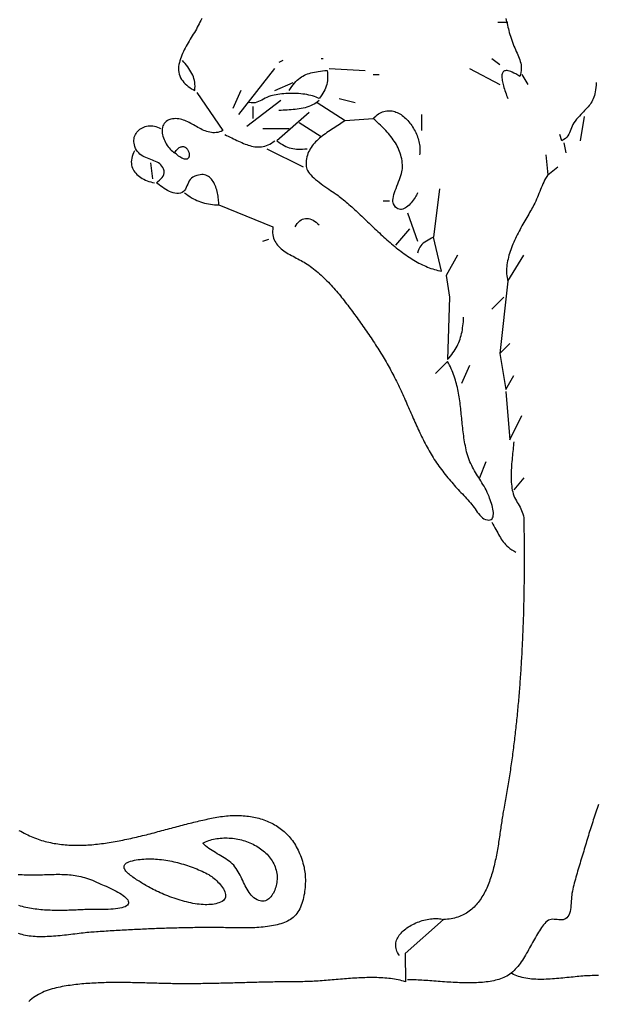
# Model space of a CAD drawing. Header units: millimetres. Extents: x 39 to 1143, y 32 to 1572.
# Drawn here: x 301.3 to 589.7, y 600.7 to 1089.4 of the extents above; entities that cross this region are included whole.
import ezdxf

# ---------------------------------------------------------------- set-up
doc = ezdxf.new("R2010")
doc.units = ezdxf.units.MM
doc.layers.add('0_0_0', color=3, linetype='Continuous')

msp = doc.modelspace()

# ---------------------------------------------------------------- linework, layer by layer
at = {"layer": '0_0_0'}
for points in [[(392.02, 1089.88), (391.6, 1088.97), (391.16, 1088.06), (390.74, 1087.22), (390.3, 1086.37), (389.83, 1085.53), (389.35, 1084.68), (388.86, 1083.84), (388.35, 1082.99), (387.83, 1082.14), (387.31, 1081.28), (386.79, 1080.42), (386.27, 1079.56), (385.75, 1078.7), (385.24, 1077.83), (384.74, 1076.96), (384.25, 1076.08), (383.77, 1075.2), (383.31, 1074.31), (382.88, 1073.42), (382.47, 1072.53), (382.08, 1071.62), (381.73, 1070.71), (381.41, 1069.8), (381.12, 1068.87), (380.88, 1067.94), (380.67, 1067), (380.51, 1066.06), (380.42, 1065.05), (380.45, 1064.07), (380.58, 1063.11), (380.81, 1062.19), (381.13, 1061.29), (381.53, 1060.43), (382.01, 1059.61), (382.55, 1058.82), (383.16, 1058.07), (383.82, 1057.36), (384.53, 1056.69), (385.28, 1056.06), (386.06, 1055.49), (386.87, 1054.96), (387.69, 1054.48), (388.52, 1054.06), (388.65, 1055.13), (388.69, 1056.16), (388.66, 1057.16), (388.56, 1058.13), (388.39, 1059.07), (388.16, 1059.98), (387.87, 1060.87), (387.52, 1061.74), (387.12, 1062.59), (386.67, 1063.42), (386.18, 1064.24), (385.65, 1065.05), (385.08, 1065.86), (384.48, 1066.66), (383.85, 1067.46), (383.2, 1068.25), (382.52, 1069.06)], [(543.49, 1089.92), (543.72, 1089.1), (543.94, 1088.27), (544.15, 1087.42), (544.37, 1086.56), (544.59, 1085.69), (544.82, 1084.79), (545.05, 1083.89), (545.3, 1082.96), (545.57, 1082.02), (545.85, 1081.06), (546.16, 1080.08), (546.49, 1079.08), (546.85, 1078.06), (547.22, 1077.11), (547.6, 1076.2), (547.99, 1075.3), (548.39, 1074.43), (548.79, 1073.56), (549.18, 1072.71), (549.55, 1071.87), (549.91, 1071.03), (550.23, 1070.2), (550.52, 1069.36), (550.78, 1068.51), (550.98, 1067.65), (551.13, 1066.78), (551.22, 1065.89), (551.24, 1064.98), (551.19, 1064.05), (551.06, 1063.08), (550.84, 1062.09), (550.52, 1061.06), (549.47, 1061.72), (548.5, 1062.29), (547.6, 1062.77), (546.77, 1063.17), (546.01, 1063.49), (545.33, 1063.72), (544.71, 1063.88), (544.15, 1063.97), (543.65, 1063.98), (543.22, 1063.93), (542.84, 1063.81), (542.51, 1063.63), (542.24, 1063.4), (542.02, 1063.1), (541.85, 1062.76), (541.72, 1062.36), (541.63, 1061.92), (541.59, 1061.43), (541.58, 1060.9), (541.61, 1060.33), (541.68, 1059.73), (541.77, 1059.1), (541.89, 1058.44), (542.05, 1057.75), (542.22, 1057.03), (542.42, 1056.3), (542.64, 1055.55), (542.87, 1054.79), (543.12, 1054.01), (543.39, 1053.22), (543.66, 1052.43), (543.94, 1051.64), (544.23, 1050.85), (544.52, 1050.06)], [(539.52, 1088.06), (544.52, 1088.06)], [(432.52, 1069.06), (430.52, 1068.06)], [(451.52, 1070.06), (452.52, 1070.06)], [(536.52, 1070.06), (540.52, 1067.06)], [(410.52, 1042.06), (428.52, 1065.06)], [(435.52, 1054.06), (436.21, 1055.1), (436.89, 1056.06), (437.57, 1056.94), (438.24, 1057.75), (438.92, 1058.48), (439.61, 1059.15), (440.3, 1059.76), (441, 1060.31), (441.71, 1060.81), (442.44, 1061.25), (443.19, 1061.64), (443.96, 1061.99), (444.75, 1062.31), (445.56, 1062.58), (446.41, 1062.82), (447.29, 1063.04), (448.2, 1063.23), (449.14, 1063.4), (450.13, 1063.55), (451.16, 1063.69), (452.23, 1063.81), (453.35, 1063.94), (454.52, 1064.06), (454.66, 1062.94), (454.74, 1061.87), (454.76, 1060.84), (454.73, 1059.85), (454.64, 1058.89), (454.5, 1057.96), (454.3, 1057.05), (454.03, 1056.16), (453.71, 1055.28), (453.34, 1054.41), (452.9, 1053.55), (452.4, 1052.69), (451.83, 1051.82), (451.21, 1050.95), (450.52, 1050.06), (449.79, 1050.42), (449, 1050.76), (448.16, 1051.06), (447.29, 1051.33), (446.37, 1051.58), (445.43, 1051.79), (444.45, 1051.98), (443.45, 1052.15), (442.42, 1052.28), (441.38, 1052.39), (440.33, 1052.48), (439.26, 1052.54), (438.2, 1052.57), (437.13, 1052.59), (436.06, 1052.58), (435.01, 1052.54), (433.96, 1052.49), (432.93, 1052.42), (431.92, 1052.32), (430.94, 1052.21), (429.98, 1052.07), (429.06, 1051.92), (428.17, 1051.75), (427.32, 1051.56), (426.52, 1051.36), (425.49, 1051.03), (424.53, 1050.63), (423.64, 1050.2), (422.79, 1049.75), (421.97, 1049.31), (421.16, 1048.89), (420.34, 1048.51), (419.5, 1048.2), (418.61, 1047.98), (417.66, 1047.87), (416.64, 1047.89), (415.52, 1048.06)], [(455.52, 1065.06), (473.52, 1064.06)], [(477.52, 1062.06), (480.52, 1062.06)], [(525.52, 1065.06), (540.52, 1057.06)], [(551.52, 1062.06), (554.52, 1057.06)], [(428.52, 1054.06), (437.52, 1058.06)], [(588.52, 1058.06), (588.49, 1056.77), (588.41, 1055.57), (588.29, 1054.45), (588.13, 1053.42), (587.93, 1052.45), (587.69, 1051.56), (587.41, 1050.72), (587.1, 1049.93), (586.75, 1049.19), (586.36, 1048.49), (585.95, 1047.81), (585.5, 1047.16), (585.02, 1046.53), (584.52, 1045.91), (583.98, 1045.3), (583.42, 1044.68), (582.83, 1044.05), (582.22, 1043.41), (581.59, 1042.74), (580.93, 1042.04), (580.25, 1041.31), (579.56, 1040.53), (578.84, 1039.7), (578.11, 1038.81), (577.51, 1037.98), (577.02, 1037.14), (576.6, 1036.29), (576.25, 1035.45), (575.93, 1034.62), (575.61, 1033.8), (575.28, 1033), (574.9, 1032.24), (574.46, 1031.51), (573.93, 1030.82), (573.28, 1030.17), (572.48, 1029.59), (571.52, 1029.06), (570.52, 1032.06)], [(389.52, 1053.06), (402.52, 1034.06), (401.68, 1033.69), (400.84, 1033.41), (400.02, 1033.21), (399.21, 1033.08), (398.41, 1033.02), (397.62, 1033.03), (396.85, 1033.11), (396.08, 1033.23), (395.31, 1033.41), (394.56, 1033.63), (393.81, 1033.89), (393.07, 1034.19), (392.33, 1034.52), (391.6, 1034.88), (390.87, 1035.26), (390.14, 1035.65), (389.42, 1036.05), (388.7, 1036.46), (387.98, 1036.87), (387.25, 1037.28), (386.53, 1037.67), (385.81, 1038.06), (385.08, 1038.42), (384.35, 1038.76), (383.62, 1039.07), (382.88, 1039.35), (382.14, 1039.59), (381.39, 1039.78), (380.63, 1039.93), (379.87, 1040.02), (379.1, 1040.05), (378.32, 1040.02), (377.53, 1039.92), (376.57, 1039.71), (375.72, 1039.42), (374.98, 1039.07), (374.33, 1038.64), (373.78, 1038.16), (373.33, 1037.62), (372.96, 1037.03), (372.67, 1036.4), (372.47, 1035.73), (372.34, 1035.03), (372.29, 1034.3), (372.3, 1033.55), (372.38, 1032.78), (372.52, 1032.01), (372.71, 1031.22), (372.96, 1030.44), (373.25, 1029.67), (373.59, 1028.9), (373.97, 1028.15), (374.39, 1027.42), (374.83, 1026.72), (375.31, 1026.06), (375.81, 1025.43), (376.33, 1024.85), (376.86, 1024.31), (377.41, 1023.83), (377.97, 1023.41), (378.52, 1023.06), (378.93, 1023.65), (379.33, 1024.18), (379.72, 1024.63), (380.11, 1025.02), (380.49, 1025.35), (380.87, 1025.61), (381.23, 1025.82), (381.59, 1025.97), (381.94, 1026.07), (382.28, 1026.12), (382.6, 1026.13), (382.92, 1026.09), (383.22, 1026.02), (383.51, 1025.91), (383.79, 1025.76), (384.05, 1025.58), (384.3, 1025.38), (384.53, 1025.15), (384.74, 1024.89), (384.94, 1024.62), (385.12, 1024.34), (385.28, 1024.04), (385.42, 1023.73), (385.54, 1023.41), (385.64, 1023.09), (385.72, 1022.77), (385.77, 1022.45), (385.8, 1022.13), (385.81, 1021.82), (385.8, 1021.53), (385.75, 1021.24), (385.69, 1020.98), (385.59, 1020.73), (385.47, 1020.51), (385.32, 1020.31), (385.14, 1020.14), (384.94, 1020), (384.7, 1019.9), (384.43, 1019.83), (384.13, 1019.81), (383.8, 1019.83), (383.43, 1019.89), (383.03, 1020.01), (382.59, 1020.17), (382.12, 1020.39), (381.62, 1020.68), (381.08, 1021.02), (380.5, 1021.42), (379.88, 1021.9), (379.22, 1022.44), (378.52, 1023.06)], [(411.52, 1054.06), (407.52, 1045.06)], [(431.52, 1049.06), (414.52, 1036.06)], [(417.52, 1046.06), (417.52, 1040.06)], [(450.52, 1049.06), (449.73, 1048.41), (448.91, 1047.82), (448.06, 1047.3), (447.2, 1046.84), (446.31, 1046.43), (445.4, 1046.07), (444.48, 1045.75), (443.53, 1045.48), (442.58, 1045.25), (441.61, 1045.06), (440.63, 1044.89), (439.64, 1044.75), (438.64, 1044.63), (437.63, 1044.54), (436.62, 1044.45), (435.6, 1044.38), (434.59, 1044.32), (433.57, 1044.26), (432.55, 1044.2), (431.54, 1044.13), (430.52, 1044.06)], [(449.52, 1048.06), (463.52, 1039.06), (462.82, 1038.56), (462.09, 1038.07), (461.35, 1037.58), (460.6, 1037.09), (459.84, 1036.6), (459.07, 1036.1), (458.29, 1035.61), (457.52, 1035.11), (456.74, 1034.6), (455.96, 1034.09), (455.18, 1033.57), (454.42, 1033.05), (453.66, 1032.51), (452.91, 1031.97), (452.18, 1031.41), (451.46, 1030.84), (450.76, 1030.26), (450.08, 1029.66), (449.43, 1029.05), (448.8, 1028.42), (448.2, 1027.77), (447.63, 1027.1), (447.09, 1026.41), (446.59, 1025.7), (446.12, 1024.97), (445.69, 1024.21), (445.31, 1023.43), (444.97, 1022.62), (444.68, 1021.79), (444.44, 1020.93), (444.25, 1020.04), (444.12, 1019.12), (444.04, 1018.16), (444.02, 1017.18), (444.07, 1016.16), (444.18, 1015.51), (444.42, 1014.84), (444.77, 1014.15), (445.23, 1013.44), (445.79, 1012.72), (446.43, 1012), (447.14, 1011.26), (447.92, 1010.53), (448.76, 1009.79), (449.64, 1009.06), (450.56, 1008.34), (451.5, 1007.62), (452.45, 1006.92), (453.41, 1006.24), (454.36, 1005.57), (455.29, 1004.93), (456.2, 1004.31), (457.07, 1003.72), (457.9, 1003.16), (458.66, 1002.64), (459.37, 1002.16), (459.99, 1001.71), (460.52, 1001.31), (461.21, 1000.78), (461.9, 1000.23), (462.6, 999.66), (463.29, 999.09), (463.99, 998.5), (464.68, 997.9), (465.38, 997.29), (466.08, 996.67), (466.79, 996.04), (467.49, 995.4), (468.2, 994.75), (468.91, 994.1), (469.62, 993.43), (470.33, 992.77), (471.04, 992.09), (471.76, 991.41), (472.48, 990.73), (473.2, 990.04), (473.92, 989.35), (474.65, 988.65), (475.38, 987.95), (476.11, 987.26), (476.84, 986.56), (477.58, 985.85), (478.32, 985.15), (479.06, 984.46), (479.8, 983.76), (480.55, 983.06), (481.3, 982.37), (482.05, 981.68), (482.81, 980.99), (483.57, 980.31), (484.33, 979.63), (485.09, 978.96), (485.86, 978.29), (486.63, 977.64), (487.41, 976.99), (488.18, 976.34), (488.97, 975.71), (489.75, 975.08), (490.54, 974.47), (491.33, 973.86), (492.12, 973.27), (492.92, 972.69), (493.73, 972.12), (494.53, 971.56), (495.34, 971.02), (496.16, 970.49), (496.97, 969.97), (497.8, 969.47), (498.62, 968.99), (499.45, 968.52), (500.29, 968.07), (501.12, 967.64), (501.97, 967.23), (502.81, 966.83), (503.66, 966.46), (504.52, 966.1), (505.38, 965.77), (506.24, 965.45), (507.11, 965.16), (507.98, 964.89), (508.86, 964.65), (509.74, 964.43), (510.63, 964.23), (511.52, 964.06), (507.52, 981.06), (506.57, 980.53), (505.66, 980.02), (504.78, 979.52), (503.95, 979.02), (503.17, 978.5), (502.45, 977.95), (501.78, 977.34), (501.18, 976.67), (500.65, 975.92), (500.19, 975.08), (499.82, 974.13), (499.52, 973.06)], [(460.52, 1050.06), (468.52, 1048.06)], [(445.52, 1043.06), (429.52, 1029.06), (430.45, 1028.34), (431.34, 1027.7), (432.23, 1027.13), (433.09, 1026.63), (433.96, 1026.2), (434.82, 1025.83), (435.68, 1025.52), (436.55, 1025.27), (437.44, 1025.08), (438.35, 1024.94), (439.28, 1024.85), (440.25, 1024.81), (441.25, 1024.81), (442.29, 1024.85), (443.38, 1024.94), (444.52, 1025.06)], [(499.52, 1003.06), (499.3, 1002.54), (499.03, 1001.97), (498.7, 1001.36), (498.33, 1000.73), (497.92, 1000.08), (497.46, 999.42), (496.97, 998.77), (496.45, 998.14), (495.91, 997.52), (495.33, 996.95), (494.74, 996.42), (494.14, 995.95), (493.52, 995.54), (492.89, 995.22), (492.27, 994.98), (491.64, 994.84), (491.01, 994.81), (490.4, 994.9), (489.79, 995.13), (489.2, 995.49), (488.63, 996.01), (488.09, 996.68), (487.57, 997.53), (487.37, 998.08), (487.28, 998.73), (487.29, 999.48), (487.4, 1000.31), (487.58, 1001.21), (487.83, 1002.17), (488.14, 1003.19), (488.49, 1004.23), (488.87, 1005.31), (489.28, 1006.4), (489.69, 1007.49), (490.11, 1008.58), (490.51, 1009.65), (490.89, 1010.69), (491.23, 1011.69), (491.52, 1012.64), (491.76, 1013.52), (491.92, 1014.33), (492.01, 1015.06), (492.04, 1016.08), (492.02, 1017.08), (491.95, 1018.07), (491.84, 1019.04), (491.68, 1020), (491.48, 1020.94), (491.23, 1021.86), (490.95, 1022.77), (490.63, 1023.67), (490.27, 1024.55), (489.88, 1025.41), (489.45, 1026.26), (489, 1027.1), (488.51, 1027.93), (488, 1028.74), (487.46, 1029.54), (486.9, 1030.32), (486.32, 1031.09), (485.71, 1031.85), (485.09, 1032.6), (484.45, 1033.33), (483.8, 1034.06), (483.13, 1034.77), (482.45, 1035.47), (481.76, 1036.15), (481.07, 1036.83), (480.36, 1037.5), (479.66, 1038.15), (478.95, 1038.8), (478.23, 1039.43), (477.52, 1040.06), (478.17, 1040.74), (478.82, 1041.34), (479.48, 1041.89), (480.15, 1042.36), (480.82, 1042.77), (481.49, 1043.12), (482.16, 1043.41), (482.84, 1043.64), (483.51, 1043.81), (484.19, 1043.92), (484.86, 1043.98), (485.53, 1043.99), (486.2, 1043.95), (486.86, 1043.86), (487.52, 1043.73), (488.18, 1043.55), (488.82, 1043.32), (489.46, 1043.05), (490.09, 1042.75), (490.72, 1042.4), (491.33, 1042.02), (491.93, 1041.6), (492.52, 1041.15), (493.09, 1040.67), (493.65, 1040.16), (494.2, 1039.62), (494.73, 1039.05), (495.25, 1038.46), (495.75, 1037.85), (496.23, 1037.21), (496.69, 1036.56), (497.13, 1035.89), (497.55, 1035.2), (497.94, 1034.5), (498.32, 1033.78), (498.67, 1033.06), (499, 1032.32), (499.3, 1031.58), (499.58, 1030.84), (499.83, 1030.09), (500.05, 1029.33), (500.24, 1028.58), (500.4, 1027.83), (500.53, 1027.08), (500.63, 1026.33), (500.7, 1025.59), (500.74, 1024.86), (500.74, 1024.14), (500.7, 1023.43), (500.63, 1022.74), (500.52, 1022.06)], [(501.52, 1042.06), (501.52, 1034.06)], [(582.52, 1041.06), (580.52, 1029.06)], [(383.52, 1003.06), (384.38, 1002.39), (385.24, 1001.77), (386.1, 1001.19), (386.97, 1000.66), (387.86, 1000.16), (388.75, 999.7), (389.65, 999.29), (390.56, 998.91), (391.49, 998.57), (392.43, 998.26), (393.38, 997.99), (394.35, 997.76), (395.33, 997.56), (396.33, 997.4), (397.35, 997.26), (398.39, 997.16), (399.45, 997.1), (400.52, 997.06), (400.52, 997.71), (400.49, 998.4), (400.44, 999.12), (400.38, 999.86), (400.3, 1000.62), (400.19, 1001.39), (400.06, 1002.17), (399.91, 1002.95), (399.73, 1003.74), (399.53, 1004.51), (399.3, 1005.28), (399.04, 1006.03), (398.76, 1006.76), (398.44, 1007.47), (398.1, 1008.14), (397.72, 1008.78), (397.31, 1009.38), (396.87, 1009.93), (396.4, 1010.44), (395.89, 1010.89), (395.34, 1011.28), (394.76, 1011.61), (394.13, 1011.86), (393.47, 1012.05), (392.77, 1012.15), (392.03, 1012.17), (391.25, 1012.1), (390.42, 1011.94), (389.55, 1011.68), (388.63, 1011.31), (387.67, 1010.84), (386.93, 1010.33), (386.33, 1009.71), (385.83, 1008.99), (385.4, 1008.21), (385.03, 1007.39), (384.67, 1006.56), (384.31, 1005.75), (383.91, 1004.98), (383.44, 1004.28), (382.89, 1003.67), (382.21, 1003.2), (381.38, 1002.87), (380.5, 1002.72), (379.61, 1002.71), (378.7, 1002.83), (377.79, 1003.05), (376.87, 1003.38), (375.95, 1003.78), (375.05, 1004.24), (374.16, 1004.76), (373.29, 1005.31), (372.46, 1005.88), (371.65, 1006.46), (370.89, 1007.02), (370.18, 1007.56), (369.52, 1008.06), (370.23, 1008.68), (370.95, 1009.32), (371.64, 1009.98), (372.27, 1010.68), (372.79, 1011.42), (373.17, 1012.22), (373.37, 1013.08), (373.34, 1014.01), (373.06, 1015.01), (372.69, 1015.76), (372.23, 1016.42), (371.71, 1017), (371.11, 1017.52), (370.46, 1017.97), (369.76, 1018.37), (369.02, 1018.73), (368.25, 1019.06), (367.45, 1019.37), (366.64, 1019.67), (365.82, 1019.97), (365.01, 1020.29), (364.2, 1020.62), (363.41, 1020.98), (362.65, 1021.38), (361.93, 1021.84), (361.25, 1022.35), (360.62, 1022.93), (360.05, 1023.59), (359.55, 1024.35), (359.1, 1025.22), (358.74, 1026.08), (358.48, 1026.92), (358.31, 1027.74), (358.22, 1028.53), (358.22, 1029.31), (358.3, 1030.05), (358.45, 1030.77), (358.67, 1031.45), (358.96, 1032.1), (359.31, 1032.71), (359.72, 1033.29), (360.19, 1033.82), (360.7, 1034.32), (361.25, 1034.76), (361.85, 1035.16), (362.49, 1035.51), (363.16, 1035.81), (363.86, 1036.06), (364.58, 1036.25), (365.32, 1036.38), (366.08, 1036.45), (366.86, 1036.46), (367.64, 1036.4), (368.42, 1036.27), (369.21, 1036.08), (369.99, 1035.81), (370.76, 1035.47), (371.52, 1035.06)], [(440.52, 1038.06), (451.52, 1031.06)], [(463.52, 1039.06), (477.52, 1040.06)], [(403.52, 1032.06), (404.4, 1031.67), (405.27, 1031.27), (406.13, 1030.87), (406.99, 1030.45), (407.84, 1030.04), (408.68, 1029.63), (409.51, 1029.22), (410.34, 1028.83), (411.17, 1028.44), (411.99, 1028.07), (412.81, 1027.72), (413.63, 1027.39), (414.44, 1027.08), (415.25, 1026.81), (416.07, 1026.57), (416.88, 1026.36), (417.69, 1026.19), (418.5, 1026.06), (419.32, 1025.98), (420.13, 1025.95), (420.95, 1025.97), (421.77, 1026.04), (422.6, 1026.18), (423.43, 1026.38), (424.26, 1026.64), (425.1, 1026.97), (425.95, 1027.38), (426.8, 1027.86), (427.66, 1028.42), (428.52, 1029.06)], [(422.52, 1035.06), (435.52, 1035.06)], [(572.52, 1028.06), (573.52, 1023.06)], [(358.52, 1024.06), (358.04, 1023.07), (357.64, 1022.1), (357.34, 1021.16), (357.13, 1020.26), (357, 1019.38), (356.95, 1018.52), (356.98, 1017.7), (357.09, 1016.91), (357.27, 1016.15), (357.52, 1015.42), (357.84, 1014.71), (358.22, 1014.04), (358.66, 1013.4), (359.16, 1012.79), (359.71, 1012.22), (360.31, 1011.67), (360.97, 1011.16), (361.67, 1010.68), (362.41, 1010.23), (363.19, 1009.82), (364, 1009.44), (364.85, 1009.09), (365.73, 1008.78), (366.64, 1008.51), (367.57, 1008.26), (368.52, 1008.06)], [(424.52, 1025.06), (442.52, 1016.06)], [(563.52, 1022.06), (564.52, 1012.06), (569.52, 1016.06)], [(366.52, 1018.06), (367.52, 1010.06)], [(564.52, 1012.06), (563.93, 1011.17), (563.39, 1010.28), (562.89, 1009.36), (562.43, 1008.44), (561.99, 1007.51), (561.59, 1006.57), (561.2, 1005.62), (560.82, 1004.67), (560.45, 1003.72), (560.08, 1002.76), (559.71, 1001.8), (559.32, 1000.84), (558.92, 999.89), (558.5, 998.94), (558.05, 997.99), (557.56, 997.06), (557.16, 996.32), (556.74, 995.57), (556.31, 994.8), (555.87, 994.02), (555.42, 993.23), (554.96, 992.43), (554.49, 991.62), (554.01, 990.8), (553.53, 989.97), (553.05, 989.13), (552.56, 988.28), (552.08, 987.42), (551.59, 986.55), (551.11, 985.67), (550.63, 984.79), (550.16, 983.9), (549.69, 983.01), (549.23, 982.11), (548.78, 981.2), (548.35, 980.29), (547.92, 979.38), (547.51, 978.46), (547.11, 977.53), (546.73, 976.61), (546.37, 975.68), (546.02, 974.75), (545.7, 973.82), (545.4, 972.88), (545.12, 971.95), (544.87, 971.02), (544.65, 970.08), (544.45, 969.15), (544.28, 968.22), (544.14, 967.28), (544.04, 966.36), (543.97, 965.43), (543.93, 964.51), (543.93, 963.59), (543.97, 962.67), (544.04, 961.76), (544.16, 960.85), (544.32, 959.95), (544.52, 959.06), (552.52, 972.06)], [(510.52, 1005.06), (507.52, 981.06)], [(400.52, 997.06), (427.52, 986.06), (427.39, 985.01), (427.33, 984.01), (427.35, 983.06), (427.44, 982.16), (427.61, 981.3), (427.84, 980.49), (428.13, 979.71), (428.48, 978.98), (428.88, 978.27), (429.34, 977.61), (429.84, 976.97), (430.39, 976.37), (430.98, 975.79), (431.61, 975.23), (432.27, 974.7), (432.96, 974.19), (433.68, 973.7), (434.42, 973.22), (435.18, 972.76), (435.96, 972.31), (436.75, 971.87), (437.55, 971.44), (438.35, 971.01), (439.15, 970.59), (439.95, 970.17), (440.75, 969.74), (441.54, 969.32), (442.31, 968.89), (443.07, 968.45), (443.81, 968), (444.52, 967.53), (445.34, 966.98), (446.15, 966.41), (446.94, 965.82), (447.73, 965.22), (448.51, 964.6), (449.28, 963.97), (450.04, 963.33), (450.79, 962.67), (451.54, 962.01), (452.27, 961.33), (453, 960.64), (453.72, 959.94), (454.43, 959.23), (455.13, 958.51), (455.83, 957.78), (456.51, 957.05), (457.19, 956.31), (457.86, 955.56), (458.53, 954.8), (459.18, 954.04), (459.83, 953.28), (460.47, 952.51), (461.11, 951.74), (461.74, 950.96), (462.36, 950.18), (462.97, 949.4), (463.58, 948.62), (464.18, 947.84), (464.78, 947.06), (465.36, 946.29), (465.94, 945.51), (466.53, 944.73), (467.11, 943.94), (467.7, 943.15), (468.28, 942.35), (468.87, 941.55), (469.46, 940.75), (470.04, 939.94), (470.63, 939.13), (471.21, 938.31), (471.79, 937.49), (472.38, 936.67), (472.96, 935.84), (473.53, 935.01), (474.11, 934.18), (474.69, 933.34), (475.26, 932.5), (475.83, 931.66), (476.4, 930.82), (476.96, 929.97), (477.52, 929.12), (478.08, 928.27), (478.63, 927.42), (479.18, 926.56), (479.73, 925.71), (480.27, 924.85), (480.8, 923.99), (481.34, 923.13), (481.86, 922.27), (482.38, 921.41), (482.9, 920.55), (483.41, 919.68), (483.91, 918.82), (484.41, 917.96), (484.9, 917.09), (485.39, 916.23), (485.87, 915.37), (486.34, 914.5), (486.8, 913.64), (487.26, 912.78), (487.71, 911.92), (488.15, 911.06), (488.63, 910.11), (489.09, 909.17), (489.55, 908.23), (490.01, 907.29), (490.45, 906.36), (490.89, 905.42), (491.33, 904.48), (491.76, 903.55), (492.18, 902.62), (492.6, 901.69), (493.01, 900.76), (493.43, 899.83), (493.83, 898.91), (494.24, 897.98), (494.64, 897.06), (495.05, 896.14), (495.45, 895.22), (495.85, 894.3), (496.25, 893.39), (496.65, 892.47), (497.05, 891.56), (497.45, 890.65), (497.85, 889.74), (498.25, 888.83), (498.66, 887.93), (499.07, 887.03), (499.48, 886.13), (499.89, 885.23), (500.31, 884.33), (500.74, 883.44), (501.17, 882.54), (501.6, 881.65), (502.04, 880.77), (502.49, 879.88), (502.94, 879), (503.4, 878.11), (503.87, 877.23), (504.34, 876.36), (504.83, 875.48), (505.32, 874.61), (505.82, 873.74), (506.33, 872.87), (506.86, 872.01), (507.39, 871.14), (507.93, 870.28), (508.49, 869.42), (509.06, 868.57), (509.64, 867.72), (510.23, 866.87), (510.84, 866.02), (511.46, 865.17), (512.09, 864.34), (512.72, 863.52), (513.35, 862.72), (513.99, 861.93), (514.63, 861.16), (515.28, 860.39), (515.93, 859.63), (516.58, 858.88), (517.24, 858.14), (517.89, 857.41), (518.55, 856.67), (519.22, 855.95), (519.88, 855.22), (520.55, 854.49), (521.22, 853.77), (521.89, 853.04), (522.56, 852.31), (523.24, 851.57), (523.91, 850.83), (524.59, 850.08), (525.27, 849.32), (525.94, 848.56), (526.62, 847.78), (527.17, 847.11), (527.7, 846.38), (528.24, 845.6), (528.78, 844.8), (529.34, 844.01), (529.93, 843.23), (530.54, 842.49), (531.2, 841.81), (531.9, 841.21), (532.67, 840.72), (533.49, 840.35), (534.39, 840.12), (535.15, 840.06), (535.78, 840.15), (536.29, 840.37), (536.69, 840.72), (536.99, 841.17), (537.2, 841.72), (537.32, 842.36), (537.37, 843.07), (537.34, 843.84), (537.25, 844.67), (537.1, 845.53), (536.91, 846.42), (536.68, 847.33), (536.41, 848.25), (536.12, 849.15), (535.82, 850.04), (535.5, 850.9), (535.19, 851.71), (534.88, 852.47), (534.58, 853.17), (534.31, 853.78), (534.07, 854.31), (533.86, 854.74), (533.7, 855.06), (533.2, 855.99), (532.69, 856.9), (532.16, 857.79), (531.64, 858.67), (531.11, 859.54), (530.58, 860.39), (530.04, 861.25), (529.52, 862.1), (529, 862.94), (528.48, 863.79), (527.98, 864.65), (527.49, 865.51), (527.01, 866.38), (526.55, 867.27), (526.12, 868.17), (525.7, 869.09), (525.31, 870.03), (524.94, 870.99), (524.6, 871.99), (524.3, 873.01), (524.03, 874.06), (523.8, 875.07), (523.58, 876.07), (523.38, 877.07), (523.19, 878.08), (523.02, 879.07), (522.85, 880.07), (522.7, 881.06), (522.56, 882.05), (522.43, 883.04), (522.3, 884.02), (522.18, 885.01), (522.07, 885.99), (521.97, 886.97), (521.86, 887.94), (521.76, 888.91), (521.67, 889.89), (521.57, 890.85), (521.48, 891.82), (521.38, 892.79), (521.28, 893.75), (521.18, 894.71), (521.08, 895.67), (520.97, 896.62), (520.86, 897.58), (520.74, 898.53), (520.61, 899.48), (520.47, 900.43), (520.33, 901.38), (520.17, 902.32), (520.01, 903.27), (519.83, 904.21), (519.64, 905.15), (519.43, 906.09), (519.21, 907.02), (518.97, 907.96), (518.72, 908.89), (518.45, 909.82), (518.16, 910.75), (517.84, 911.68), (517.51, 912.61), (517.16, 913.53), (516.78, 914.46), (516.38, 915.38), (515.96, 916.3), (515.51, 917.22), (515.03, 918.14), (514.52, 919.06), (508.52, 913.06)], [(482.52, 999.06), (485.52, 999.06)], [(494.52, 993.06), (499.52, 979.06)], [(438.52, 986.06), (439.07, 987.01), (439.66, 987.83), (440.27, 988.53), (440.92, 989.11), (441.59, 989.58), (442.28, 989.94), (442.99, 990.18), (443.72, 990.31), (444.46, 990.34), (445.22, 990.26), (445.98, 990.09), (446.74, 989.81), (447.51, 989.44), (448.27, 988.98), (449.03, 988.43), (449.78, 987.78), (450.52, 987.06)], [(495.52, 985.06), (488.52, 977.06)], [(422.52, 979.06), (425.52, 980.06)], [(519.52, 972.06), (513.84, 961.89), (515.52, 951.06), (514.52, 920.06), (515.26, 920.89), (515.95, 921.72), (516.61, 922.55), (517.21, 923.38), (517.78, 924.21), (518.31, 925.04), (518.8, 925.88), (519.25, 926.73), (519.67, 927.58), (520.06, 928.44), (520.41, 929.31), (520.73, 930.19), (521.02, 931.09), (521.28, 932), (521.51, 932.92), (521.72, 933.87), (521.9, 934.83), (522.05, 935.81), (522.19, 936.81), (522.3, 937.83), (522.39, 938.88), (522.47, 939.96), (522.52, 941.06)], [(544.52, 959.06), (540.52, 923.06), (545.52, 928.06)], [(536.52, 945.06), (542.52, 951.06)], [(540.52, 923.06), (543.52, 905.06), (547.52, 912.06)], [(525.52, 917.06), (521.52, 908.06)], [(543.52, 904.06), (545.52, 880.06), (551.52, 892.06)], [(547.52, 879.06), (547.45, 878.12), (547.36, 877.16), (547.26, 876.19), (547.16, 875.21), (547.06, 874.21), (546.95, 873.21), (546.85, 872.19), (546.74, 871.17), (546.64, 870.15), (546.55, 869.11), (546.46, 868.08), (546.38, 867.04), (546.31, 866.01), (546.26, 864.97), (546.21, 863.94), (546.19, 862.91), (546.18, 861.89), (546.19, 860.87), (546.23, 859.86), (546.28, 858.86), (546.37, 857.87), (546.48, 856.9), (546.61, 855.94), (546.78, 854.99), (546.98, 854.06), (547.25, 853.08), (547.58, 852.16), (547.95, 851.29), (548.36, 850.45), (548.8, 849.63), (549.26, 848.84), (549.72, 848.05), (550.18, 847.27), (550.63, 846.48), (551.05, 845.68), (551.44, 844.85), (551.78, 843.99), (552.07, 843.09), (552.3, 842.14), (552.45, 841.13), (552.52, 840.06), (552.54, 839.09), (552.55, 838.12), (552.57, 837.15), (552.59, 836.17), (552.6, 835.2), (552.61, 834.22), (552.63, 833.24), (552.64, 832.27), (552.65, 831.29), (552.66, 830.31), (552.67, 829.32), (552.67, 828.34), (552.68, 827.36), (552.69, 826.37), (552.69, 825.38), (552.7, 824.4), (552.7, 823.41), (552.7, 822.42), (552.7, 821.43), (552.7, 820.43), (552.7, 819.44), (552.7, 818.45), (552.7, 817.45), (552.69, 816.46), (552.69, 815.46), (552.68, 814.46), (552.68, 813.46), (552.67, 812.46), (552.66, 811.46), (552.65, 810.46), (552.64, 809.46), (552.63, 808.46), (552.61, 807.46), (552.6, 806.45), (552.58, 805.45), (552.57, 804.44), (552.55, 803.44), (552.53, 802.43), (552.51, 801.42), (552.49, 800.41), (552.47, 799.41), (552.44, 798.4), (552.42, 797.39), (552.39, 796.38), (552.36, 795.37), (552.34, 794.36), (552.31, 793.34), (552.28, 792.33), (552.24, 791.32), (552.21, 790.31), (552.18, 789.29), (552.14, 788.28), (552.1, 787.27), (552.07, 786.25), (552.03, 785.24), (551.98, 784.22), (551.94, 783.21), (551.9, 782.19), (551.86, 781.17), (551.81, 780.16), (551.76, 779.14), (551.71, 778.13), (551.66, 777.11), (551.61, 776.09), (551.56, 775.08), (551.51, 774.06), (551.45, 773.04), (551.39, 772.02), (551.34, 771.01), (551.28, 769.99), (551.22, 768.97), (551.16, 767.96), (551.09, 766.94), (551.03, 765.92), (550.96, 764.91), (550.89, 763.89), (550.82, 762.87), (550.75, 761.86), (550.68, 760.84), (550.61, 759.82), (550.53, 758.81), (550.46, 757.79), (550.38, 756.78), (550.3, 755.76), (550.22, 754.74), (550.14, 753.73), (550.05, 752.72), (549.97, 751.7), (549.88, 750.69), (549.79, 749.67), (549.7, 748.66), (549.61, 747.65), (549.52, 746.64), (549.42, 745.63), (549.33, 744.61), (549.23, 743.6), (549.13, 742.59), (549.03, 741.58), (548.92, 740.57), (548.82, 739.57), (548.71, 738.56), (548.61, 737.55), (548.5, 736.54), (548.39, 735.54), (548.27, 734.53), (548.16, 733.53), (548.05, 732.52), (547.93, 731.52), (547.81, 730.52), (547.69, 729.52), (547.57, 728.52), (547.44, 727.52), (547.32, 726.52), (547.19, 725.52), (547.06, 724.52), (546.93, 723.52), (546.8, 722.53), (546.66, 721.53), (546.52, 720.54), (546.39, 719.55), (546.25, 718.55), (546.1, 717.56), (545.96, 716.57), (545.82, 715.58), (545.67, 714.6), (545.52, 713.61), (545.37, 712.62), (545.22, 711.64), (545.06, 710.66), (544.91, 709.67), (544.75, 708.69), (544.59, 707.71), (544.43, 706.74), (544.26, 705.76), (544.1, 704.78), (543.93, 703.81), (543.76, 702.83), (543.59, 701.86), (543.42, 700.89), (543.24, 699.92), (543.07, 698.95), (542.89, 697.99), (542.71, 697.02), (542.52, 696.06), (542.39, 695.34), (542.26, 694.6), (542.13, 693.85), (542, 693.09), (541.88, 692.31), (541.75, 691.52), (541.63, 690.72), (541.51, 689.91), (541.38, 689.08), (541.26, 688.25), (541.14, 687.41), (541.02, 686.56), (540.89, 685.7), (540.77, 684.83), (540.64, 683.96), (540.51, 683.08), (540.38, 682.2), (540.25, 681.3), (540.11, 680.41), (539.97, 679.51), (539.83, 678.61), (539.68, 677.7), (539.53, 676.79), (539.37, 675.89), (539.21, 674.98), (539.04, 674.07), (538.87, 673.16), (538.69, 672.25), (538.51, 671.34), (538.31, 670.43), (538.12, 669.53), (537.91, 668.63), (537.69, 667.73), (537.47, 666.84), (537.24, 665.96), (537, 665.08), (536.75, 664.2), (536.49, 663.33), (536.22, 662.47), (535.95, 661.62), (535.66, 660.78), (535.36, 659.94), (535.04, 659.12), (534.72, 658.31), (534.39, 657.5), (534.04, 656.71), (533.68, 655.93), (533.31, 655.17), (532.92, 654.42), (532.52, 653.68), (532.11, 652.95), (531.68, 652.25), (531.24, 651.55), (530.78, 650.88), (530.31, 650.22), (529.82, 649.58), (529.32, 648.96), (528.8, 648.35), (528.26, 647.77), (527.71, 647.2), (527.13, 646.66), (526.55, 646.14), (525.94, 645.64), (525.31, 645.16), (524.67, 644.7), (524, 644.27), (523.32, 643.86), (522.62, 643.48), (521.9, 643.13), (521.15, 642.79), (520.39, 642.49), (519.6, 642.21), (518.8, 641.97), (517.97, 641.75), (517.12, 641.56), (516.25, 641.39), (515.35, 641.26), (514.43, 641.16), (513.49, 641.09), (512.52, 641.06)], [(533.52, 869.06), (530.52, 861.06)], [(552.52, 861.06), (547.52, 855.06)], [(536.52, 839.06), (537.11, 838.08), (537.65, 837.14), (538.15, 836.22), (538.62, 835.34), (539.07, 834.48), (539.51, 833.64), (539.94, 832.84), (540.37, 832.05), (540.82, 831.29), (541.28, 830.56), (541.76, 829.84), (542.28, 829.14), (542.83, 828.45), (543.44, 827.79), (544.1, 827.13), (544.83, 826.5), (545.63, 825.87), (546.5, 825.26), (547.47, 824.65), (548.52, 824.06)], [(589.73, 698.31), (589.4, 697.35), (589.07, 696.39), (588.74, 695.43), (588.42, 694.47), (588.1, 693.51), (587.78, 692.54), (587.46, 691.58), (587.14, 690.62), (586.83, 689.65), (586.52, 688.69), (586.21, 687.72), (585.9, 686.75), (585.6, 685.79), (585.29, 684.82), (584.99, 683.85), (584.69, 682.88), (584.4, 681.91), (584.1, 680.94), (583.81, 679.97), (583.52, 679), (583.23, 678.03), (582.95, 677.06), (582.65, 676.06), (582.36, 675.07), (582.05, 674.07), (581.75, 673.08), (581.45, 672.08), (581.14, 671.09), (580.83, 670.1), (580.53, 669.11), (580.22, 668.11), (579.92, 667.12), (579.62, 666.12), (579.32, 665.13), (579.03, 664.13), (578.75, 663.13), (578.47, 662.13), (578.19, 661.13), (577.92, 660.13), (577.67, 659.12), (577.42, 658.12), (577.18, 657.11), (576.95, 656.09), (576.73, 655.08), (576.52, 654.06), (576.39, 653.2), (576.29, 652.26), (576.21, 651.26), (576.15, 650.22), (576.08, 649.15), (576.01, 648.08), (575.9, 647.02), (575.75, 645.99), (575.55, 645), (575.28, 644.08), (574.94, 643.24), (574.5, 642.51), (573.96, 641.88), (573.37, 641.43), (572.73, 641.13), (572.07, 640.95), (571.37, 640.87), (570.64, 640.86), (569.9, 640.91), (569.15, 640.99), (568.39, 641.06), (567.64, 641.12), (566.89, 641.14), (566.16, 641.09), (565.44, 640.94), (564.76, 640.68), (564.1, 640.29), (563.49, 639.72), (562.93, 639.09), (562.39, 638.42), (561.86, 637.72), (561.33, 636.99), (560.82, 636.24), (560.31, 635.46), (559.81, 634.66), (559.32, 633.84), (558.83, 633), (558.34, 632.15), (557.85, 631.28), (557.37, 630.41), (556.89, 629.53), (556.4, 628.64), (555.92, 627.75), (555.43, 626.85), (554.93, 625.96), (554.44, 625.08), (553.93, 624.2), (553.42, 623.32), (552.9, 622.46), (552.37, 621.61), (551.82, 620.78), (551.27, 619.97), (550.7, 619.17), (550.12, 618.4), (549.53, 617.65), (548.92, 616.93), (548.29, 616.24), (547.64, 615.59), (546.97, 614.96), (546.29, 614.37), (545.58, 613.83), (544.85, 613.32), (544.09, 612.85), (543.31, 612.44), (542.51, 612.07), (541.73, 611.76), (540.93, 611.47), (540.11, 611.21), (539.27, 610.96), (538.41, 610.74), (537.53, 610.54), (536.63, 610.36), (535.72, 610.2), (534.78, 610.05), (533.83, 609.92), (532.87, 609.81), (531.89, 609.72), (530.9, 609.64), (529.9, 609.57), (528.89, 609.52), (527.87, 609.48), (526.84, 609.46), (525.8, 609.45), (524.75, 609.44), (523.7, 609.45), (522.64, 609.47), (521.57, 609.49), (520.51, 609.53), (519.44, 609.57), (518.36, 609.62), (517.29, 609.68), (516.22, 609.74), (515.15, 609.8), (514.08, 609.87), (513.01, 609.95), (511.95, 610.02), (510.89, 610.1), (509.84, 610.18), (508.79, 610.26), (507.76, 610.34), (506.73, 610.42), (505.71, 610.5), (504.7, 610.57), (503.7, 610.65), (502.71, 610.71), (501.74, 610.78), (500.78, 610.84), (499.83, 610.89), (498.9, 610.94), (497.99, 610.98), (497.09, 611.01), (496.22, 611.04), (495.36, 611.05), (494.52, 611.06)], [(300.98, 685.45), (301.86, 684.98), (302.74, 684.51), (303.63, 684.05), (304.52, 683.59), (305.36, 683.17), (306.21, 682.77), (307.06, 682.39), (307.91, 682.03), (308.77, 681.69), (309.63, 681.36), (310.5, 681.05), (311.37, 680.75), (312.25, 680.48), (313.13, 680.22), (314.02, 679.97), (314.91, 679.74), (315.8, 679.53), (316.7, 679.33), (317.6, 679.15), (318.51, 678.98), (319.41, 678.83), (320.33, 678.69), (321.24, 678.56), (322.16, 678.45), (323.09, 678.35), (324.01, 678.27), (324.94, 678.19), (325.87, 678.13), (326.81, 678.09), (327.74, 678.05), (328.68, 678.03), (329.63, 678.02), (330.57, 678.02), (331.52, 678.03), (332.47, 678.05), (333.42, 678.09), (334.38, 678.13), (335.33, 678.19), (336.29, 678.25), (337.25, 678.32), (338.21, 678.41), (339.17, 678.5), (340.14, 678.6), (341.1, 678.71), (342.07, 678.83), (343.04, 678.96), (344.01, 679.09), (344.98, 679.23), (345.95, 679.38), (346.92, 679.54), (347.89, 679.7), (348.87, 679.87), (349.84, 680.05), (350.82, 680.23), (351.79, 680.42), (352.76, 680.62), (353.74, 680.82), (354.71, 681.02), (355.69, 681.23), (356.66, 681.45), (357.64, 681.67), (358.61, 681.89), (359.58, 682.12), (360.55, 682.35), (361.53, 682.58), (362.5, 682.82), (363.47, 683.06), (364.44, 683.3), (365.4, 683.55), (366.37, 683.8), (367.34, 684.04), (368.3, 684.3), (369.26, 684.55), (370.22, 684.8), (371.18, 685.06), (372.14, 685.31), (373.09, 685.56), (374.05, 685.82), (375, 686.07), (375.95, 686.33), (376.89, 686.58), (377.84, 686.84), (378.78, 687.09), (379.72, 687.34), (380.66, 687.59), (381.59, 687.83), (382.52, 688.08), (383.45, 688.32), (384.37, 688.56), (385.29, 688.8), (386.21, 689.03), (387.13, 689.26), (388.04, 689.49), (388.95, 689.71), (389.85, 689.93), (390.75, 690.14), (391.65, 690.35), (392.54, 690.55), (393.43, 690.75), (394.31, 690.94), (395.19, 691.13), (396.07, 691.31), (396.94, 691.49), (397.81, 691.66), (398.67, 691.82), (399.52, 691.97), (400.49, 692.14), (401.45, 692.28), (402.41, 692.42), (403.37, 692.53), (404.32, 692.63), (405.27, 692.71), (406.22, 692.78), (407.16, 692.83), (408.09, 692.86), (409.03, 692.87), (409.95, 692.87), (410.87, 692.85), (411.79, 692.82), (412.7, 692.76), (413.6, 692.69), (414.49, 692.6), (415.38, 692.5), (416.26, 692.37), (417.13, 692.23), (418, 692.07), (418.86, 691.89), (419.7, 691.69), (420.54, 691.47), (421.37, 691.23), (422.19, 690.98), (423, 690.71), (423.8, 690.41), (424.59, 690.1), (425.37, 689.77), (426.14, 689.42), (426.89, 689.05), (427.64, 688.66), (428.37, 688.24), (429.09, 687.81), (429.8, 687.36), (430.49, 686.89), (431.17, 686.4), (431.84, 685.89), (432.5, 685.35), (433.14, 684.8), (433.76, 684.22), (434.37, 683.63), (434.97, 683.01), (435.55, 682.37), (436.11, 681.71), (436.66, 681.03), (437.19, 680.32), (437.7, 679.6), (438.2, 678.85), (438.68, 678.08), (439.15, 677.29), (439.59, 676.47), (440.02, 675.63), (440.43, 674.77), (440.82, 673.89), (441.19, 672.98), (441.54, 672.05), (441.87, 671.1), (442.18, 670.13), (442.48, 669.13), (442.75, 668.1), (443, 667.06), (443.15, 666.3), (443.29, 665.49), (443.41, 664.65), (443.51, 663.78), (443.58, 662.88), (443.63, 661.95), (443.66, 660.99), (443.67, 660.02), (443.65, 659.03), (443.61, 658.03), (443.54, 657.02), (443.44, 656), (443.32, 654.99), (443.17, 653.97), (442.98, 652.97), (442.77, 651.97), (442.53, 650.99), (442.26, 650.02), (441.96, 649.07), (441.62, 648.15), (441.25, 647.26), (440.85, 646.39), (440.41, 645.57), (439.94, 644.78), (439.43, 644.03), (438.88, 643.33), (438.3, 642.68), (437.67, 642.09), (437.01, 641.55), (436.31, 641.07), (435.59, 640.65), (434.83, 640.26), (434.05, 639.89), (433.23, 639.55), (432.38, 639.23), (431.5, 638.94), (430.6, 638.67), (429.68, 638.43), (428.73, 638.21), (427.76, 638), (426.78, 637.82), (425.77, 637.66), (424.76, 637.51), (423.72, 637.38), (422.68, 637.27), (421.63, 637.17), (420.56, 637.09), (419.5, 637.02), (418.42, 636.96), (417.34, 636.92), (416.26, 636.88), (415.19, 636.86), (414.11, 636.84), (413.04, 636.83), (411.97, 636.83), (410.91, 636.84), (409.85, 636.85), (408.81, 636.86), (407.78, 636.88), (406.77, 636.9), (405.76, 636.93), (404.78, 636.95), (403.82, 636.97), (402.87, 637), (401.95, 637.02), (401.05, 637.03), (400.18, 637.05), (399.34, 637.05), (398.52, 637.06), (397.53, 637.06), (396.54, 637.05), (395.54, 637.05), (394.55, 637.05), (393.55, 637.04), (392.56, 637.03), (391.56, 637.02), (390.56, 637.01), (389.56, 637), (388.56, 636.99), (387.57, 636.97), (386.57, 636.95), (385.56, 636.94), (384.56, 636.92), (383.56, 636.9), (382.56, 636.88), (381.56, 636.85), (380.56, 636.83), (379.55, 636.8), (378.55, 636.78), (377.55, 636.75), (376.54, 636.72), (375.54, 636.69), (374.54, 636.66), (373.53, 636.62), (372.53, 636.59), (371.52, 636.55), (370.52, 636.52), (369.52, 636.48), (368.51, 636.44), (367.51, 636.4), (366.5, 636.36), (365.5, 636.32), (364.49, 636.28), (363.49, 636.23), (362.49, 636.19), (361.48, 636.14), (360.48, 636.09), (359.48, 636.04), (358.47, 635.99), (357.47, 635.94), (356.47, 635.89), (355.47, 635.84), (354.47, 635.79), (353.47, 635.73), (352.47, 635.68), (351.47, 635.62), (350.47, 635.56), (349.47, 635.5), (348.47, 635.45), (347.47, 635.39), (346.47, 635.32), (345.48, 635.26), (344.48, 635.2), (343.49, 635.14), (342.49, 635.07), (341.5, 635.01), (340.51, 634.94), (339.52, 634.88), (338.52, 634.81), (337.64, 634.74), (336.73, 634.67), (335.8, 634.58), (334.86, 634.48), (333.89, 634.38), (332.92, 634.27), (331.92, 634.16), (330.91, 634.04), (329.89, 633.92), (328.86, 633.79), (327.83, 633.67), (326.78, 633.54), (325.72, 633.42), (324.66, 633.3), (323.6, 633.18), (322.53, 633.07), (321.46, 632.96), (320.39, 632.86), (319.32, 632.76), (318.25, 632.68), (317.19, 632.61), (316.13, 632.55), (315.08, 632.5), (314.03, 632.46), (313, 632.44), (311.97, 632.43), (310.95, 632.45), (309.95, 632.47), (308.96, 632.52), (307.98, 632.59), (307.03, 632.68), (306.08, 632.79), (305.16, 632.93), (304.26, 633.09), (303.38, 633.28), (302.52, 633.49), (301.66, 633.74), (300.79, 634.04)], [(358.52, 670.59), (359.44, 670.75), (360.37, 670.9), (361.31, 671.01), (362.25, 671.11), (363.21, 671.18), (364.17, 671.23), (365.14, 671.26), (366.12, 671.27), (367.1, 671.25), (368.09, 671.22), (369.08, 671.16), (370.07, 671.09), (371.07, 671), (372.07, 670.88), (373.07, 670.75), (374.07, 670.61), (375.07, 670.44), (376.07, 670.26), (377.07, 670.06), (378.06, 669.85), (379.05, 669.62), (380.04, 669.37), (381.02, 669.11), (382, 668.84), (382.97, 668.56), (383.94, 668.26), (384.9, 667.94), (385.84, 667.62), (386.78, 667.28), (387.71, 666.94), (388.63, 666.58), (389.54, 666.21), (390.44, 665.83), (391.32, 665.44), (392.19, 665.05), (393.05, 664.64), (393.89, 664.23), (394.71, 663.81), (395.52, 663.38), (395.98, 663.11), (396.48, 662.78), (397.04, 662.39), (397.63, 661.94), (398.24, 661.44), (398.86, 660.9), (399.5, 660.32), (400.12, 659.7), (400.73, 659.06), (401.32, 658.39), (401.87, 657.7), (402.38, 657.01), (402.83, 656.3), (403.21, 655.6), (403.53, 654.9), (403.76, 654.2), (403.89, 653.53), (403.92, 652.87), (403.84, 652.24), (403.63, 651.64), (403.29, 651.08), (402.81, 650.56), (402.17, 650.08), (401.37, 649.66), (400.63, 649.36), (399.86, 649.11), (399.06, 648.9), (398.23, 648.72), (397.37, 648.59), (396.49, 648.49), (395.58, 648.43), (394.65, 648.41), (393.69, 648.41), (392.72, 648.45), (391.74, 648.52), (390.74, 648.63), (389.72, 648.75), (388.7, 648.91), (387.66, 649.09), (386.62, 649.3), (385.57, 649.53), (384.52, 649.78), (383.47, 650.05), (382.41, 650.33), (381.36, 650.64), (380.31, 650.96), (379.27, 651.3), (378.23, 651.65), (377.21, 652.02), (376.19, 652.39), (375.19, 652.78), (374.2, 653.17), (373.23, 653.57), (372.27, 653.98), (371.34, 654.39), (370.43, 654.8), (369.54, 655.21), (368.68, 655.63), (367.85, 656.04), (367.04, 656.45), (366.27, 656.86), (365.53, 657.26), (364.82, 657.66), (364.15, 658.05), (363.52, 658.43), (363.04, 658.72), (362.52, 659.04), (361.97, 659.37), (361.4, 659.73), (360.8, 660.09), (360.19, 660.47), (359.58, 660.87), (358.96, 661.27), (358.34, 661.69), (357.73, 662.12), (357.14, 662.55), (356.57, 662.98), (356.03, 663.42), (355.52, 663.87), (355.05, 664.31), (354.62, 664.76), (354.24, 665.2), (353.92, 665.64), (353.66, 666.07), (353.47, 666.5), (353.35, 666.92), (353.31, 667.33), (353.35, 667.73), (353.49, 668.12), (353.72, 668.49), (354.05, 668.85), (354.5, 669.19), (355.05, 669.51), (355.73, 669.81), (356.53, 670.1), (357.46, 670.35), (358.52, 670.59)], [(300.55, 663.52), (301.56, 663.45), (302.57, 663.38), (303.57, 663.32), (304.56, 663.28), (305.55, 663.25), (306.52, 663.24), (307.56, 663.24), (308.6, 663.25), (309.62, 663.27), (310.63, 663.3), (311.64, 663.33), (312.64, 663.36), (313.63, 663.4), (314.61, 663.43), (315.59, 663.47), (316.56, 663.5), (317.53, 663.52), (318.49, 663.54), (319.45, 663.56), (320.41, 663.56), (321.36, 663.56), (322.31, 663.54), (323.26, 663.51), (324.21, 663.47), (325.15, 663.41), (326.1, 663.33), (327.04, 663.24), (327.98, 663.12), (328.93, 662.99), (329.88, 662.83), (330.82, 662.65), (331.78, 662.44), (332.73, 662.21), (333.69, 661.95), (334.65, 661.65), (335.61, 661.33), (336.58, 660.97), (337.56, 660.58), (338.54, 660.16), (339.52, 659.7), (339.93, 659.51), (340.45, 659.28), (341.08, 659.01), (341.81, 658.7), (342.61, 658.36), (343.48, 657.99), (344.4, 657.58), (345.36, 657.15), (346.35, 656.7), (347.35, 656.22), (348.36, 655.72), (349.35, 655.21), (350.31, 654.68), (351.23, 654.14), (352.1, 653.59), (352.9, 653.03), (353.63, 652.47), (354.26, 651.91), (354.78, 651.35), (355.19, 650.79), (355.46, 650.24), (355.59, 649.69), (355.55, 649.16), (355.35, 648.64), (354.98, 648.18), (354.47, 647.78), (353.82, 647.43), (353.05, 647.13), (352.17, 646.87), (351.2, 646.66), (350.15, 646.48), (349.04, 646.34), (347.87, 646.23), (346.68, 646.15), (345.47, 646.09), (344.25, 646.05), (343.04, 646.02), (341.86, 646.02), (340.72, 646.02), (339.63, 646.02), (338.61, 646.03), (337.68, 646.04), (336.84, 646.04), (336.12, 646.04), (335.52, 646.02), (334.69, 645.98), (333.85, 645.94), (333, 645.9), (332.13, 645.86), (331.26, 645.82), (330.38, 645.78), (329.49, 645.74), (328.6, 645.7), (327.69, 645.67), (326.78, 645.64), (325.87, 645.61), (324.95, 645.58), (324.02, 645.56), (323.09, 645.55), (322.16, 645.54), (321.22, 645.53), (320.29, 645.54), (319.34, 645.55), (318.4, 645.56), (317.46, 645.59), (316.51, 645.62), (315.57, 645.66), (314.63, 645.71), (313.68, 645.77), (312.74, 645.84), (311.8, 645.92), (310.87, 646.02), (309.93, 646.12), (309.01, 646.24), (308.08, 646.37), (307.16, 646.52), (306.25, 646.67), (305.34, 646.85), (304.43, 647.03), (303.54, 647.24), (302.65, 647.46), (301.77, 647.69), (300.9, 647.95)], [(490.52, 623.06), (490.04, 623.79), (489.64, 624.52), (489.32, 625.24), (489.06, 625.95), (488.88, 626.66), (488.77, 627.36), (488.72, 628.04), (488.74, 628.72), (488.82, 629.39), (488.96, 630.05), (489.15, 630.7), (489.4, 631.33), (489.7, 631.96), (490.04, 632.56), (490.44, 633.16), (490.88, 633.74), (491.36, 634.3), (491.88, 634.85), (492.43, 635.38), (493.03, 635.9), (493.65, 636.4), (494.3, 636.87), (494.98, 637.33), (495.69, 637.77), (496.41, 638.19), (497.16, 638.59), (497.93, 638.96), (498.71, 639.31), (499.5, 639.64), (500.3, 639.95), (501.11, 640.23), (501.93, 640.48), (502.74, 640.71), (503.56, 640.92), (504.38, 641.09), (505.19, 641.24), (505.99, 641.36), (506.79, 641.45), (507.57, 641.51), (508.34, 641.55), (509.1, 641.55), (509.83, 641.51), (510.54, 641.45), (511.23, 641.35), (511.89, 641.22), (512.52, 641.06), (493.33, 624.05), (493.52, 610.06), (492.63, 610.31), (491.74, 610.54), (490.83, 610.76), (489.91, 610.95), (488.99, 611.13), (488.05, 611.29), (487.11, 611.44), (486.17, 611.57), (485.21, 611.68), (484.25, 611.78), (483.28, 611.86), (482.31, 611.94), (481.33, 611.99), (480.34, 612.04), (479.35, 612.07), (478.36, 612.1), (477.36, 612.11), (476.36, 612.11), (475.35, 612.1), (474.35, 612.09), (473.33, 612.06), (472.32, 612.03), (471.3, 611.98), (470.28, 611.94), (469.27, 611.88), (468.24, 611.82), (467.22, 611.76), (466.2, 611.69), (465.18, 611.61), (464.16, 611.53), (463.14, 611.45), (462.12, 611.37), (461.1, 611.29), (460.08, 611.2), (459.07, 611.11), (458.05, 611.03), (457.04, 610.94), (456.03, 610.85), (455.03, 610.77), (454.03, 610.69), (453.03, 610.61), (452.04, 610.53), (451.06, 610.46), (450.07, 610.39), (449.1, 610.33), (448.13, 610.27), (447.16, 610.22), (446.21, 610.17), (445.25, 610.13), (444.31, 610.1), (443.37, 610.08), (442.44, 610.06), (441.52, 610.06), (440.52, 610.06), (439.52, 610.05), (438.51, 610.05), (437.51, 610.04), (436.51, 610.04), (435.51, 610.03), (434.5, 610.02), (433.5, 610), (432.5, 609.99), (431.5, 609.97), (430.5, 609.96), (429.5, 609.94), (428.5, 609.92), (427.5, 609.9), (426.5, 609.88), (425.5, 609.86), (424.5, 609.84), (423.5, 609.82), (422.5, 609.79), (421.5, 609.77), (420.5, 609.74), (419.5, 609.72), (418.5, 609.69), (417.5, 609.67), (416.5, 609.64), (415.5, 609.61), (414.5, 609.59), (413.5, 609.56), (412.51, 609.53), (411.51, 609.51), (410.51, 609.48), (409.51, 609.45), (408.51, 609.43), (407.51, 609.4), (406.51, 609.37), (405.52, 609.35), (404.52, 609.32), (403.52, 609.3), (402.52, 609.28), (401.52, 609.25), (400.52, 609.23), (399.52, 609.21), (398.52, 609.19), (397.53, 609.17), (396.53, 609.15), (395.53, 609.13), (394.53, 609.12), (393.53, 609.1), (392.53, 609.09), (391.53, 609.07), (390.53, 609.06), (389.53, 609.05), (388.53, 609.04), (387.53, 609.04), (386.53, 609.03), (385.53, 609.03), (384.53, 609.03), (383.53, 609.03), (382.53, 609.03), (381.53, 609.04), (380.53, 609.04), (379.53, 609.05), (378.52, 609.06), (377.55, 609.07), (376.57, 609.09), (375.58, 609.11), (374.6, 609.13), (373.61, 609.15), (372.62, 609.17), (371.63, 609.19), (370.63, 609.22), (369.64, 609.25), (368.64, 609.27), (367.64, 609.3), (366.64, 609.33), (365.63, 609.36), (364.63, 609.38), (363.62, 609.41), (362.62, 609.44), (361.61, 609.46), (360.6, 609.49), (359.59, 609.51), (358.58, 609.53), (357.57, 609.55), (356.56, 609.57), (355.54, 609.59), (354.53, 609.6), (353.52, 609.61), (352.51, 609.62), (351.49, 609.63), (350.48, 609.63), (349.47, 609.63), (348.45, 609.63), (347.44, 609.62), (346.43, 609.61), (345.42, 609.59), (344.4, 609.57), (343.39, 609.55), (342.38, 609.52), (341.38, 609.49), (340.37, 609.45), (339.36, 609.4), (338.36, 609.35), (337.35, 609.29), (336.35, 609.23), (335.35, 609.16), (334.35, 609.09), (333.35, 609), (332.36, 608.91), (331.36, 608.82), (330.37, 608.71), (329.38, 608.6), (328.39, 608.48), (327.41, 608.36), (326.43, 608.22), (325.45, 608.08), (324.47, 607.92), (323.5, 607.76), (322.52, 607.59), (321.54, 607.41), (320.54, 607.2), (319.54, 606.97), (318.53, 606.72), (317.53, 606.45), (316.53, 606.15), (315.53, 605.82), (314.55, 605.47), (313.57, 605.09), (312.62, 604.67), (311.67, 604.23), (310.75, 603.75), (309.86, 603.24), (308.99, 602.7), (308.15, 602.12), (307.34, 601.5), (306.57, 600.84), (305.93, 600.22)], [(589.71, 613.08), (588.69, 613.07), (587.67, 613.07), (586.63, 613.07), (585.58, 613.05), (584.52, 613.02), (583.65, 612.97), (582.76, 612.92), (581.85, 612.85), (580.92, 612.77), (579.98, 612.69), (579.02, 612.59), (578.05, 612.5), (577.06, 612.39), (576.06, 612.29), (575.05, 612.18), (574.03, 612.07), (573.01, 611.96), (571.97, 611.86), (570.93, 611.76), (569.89, 611.66), (568.84, 611.57), (567.79, 611.48), (566.74, 611.4), (565.69, 611.34), (564.64, 611.28), (563.59, 611.24), (562.55, 611.21), (561.51, 611.2), (560.47, 611.2), (559.45, 611.22), (558.43, 611.26), (557.42, 611.31), (556.43, 611.39), (555.44, 611.5), (554.47, 611.62), (553.52, 611.77), (552.57, 611.95), (551.65, 612.16), (550.74, 612.4), (549.86, 612.66), (548.99, 612.96), (548.14, 613.29), (547.32, 613.66), (546.52, 614.06)]]:
    msp.add_lwpolyline(points, dxfattribs=at)
msp.add_lwpolyline([(392.52, 679.06), (393.25, 679.42), (393.99, 679.76), (394.74, 680.07), (395.52, 680.35), (396.31, 680.61), (397.11, 680.83), (397.93, 681.03), (398.76, 681.21), (399.59, 681.35), (400.44, 681.47), (401.3, 681.56), (402.16, 681.63), (403.03, 681.67), (403.91, 681.68), (404.79, 681.67), (405.67, 681.64), (406.55, 681.57), (407.44, 681.49), (408.32, 681.37), (409.2, 681.24), (410.07, 681.07), (410.95, 680.89), (411.81, 680.68), (412.67, 680.44), (413.52, 680.18), (414.37, 679.9), (415.2, 679.59), (416.02, 679.26), (416.83, 678.91), (417.62, 678.53), (418.4, 678.14), (419.17, 677.71), (419.91, 677.27), (420.64, 676.8), (421.35, 676.31), (422.04, 675.8), (422.7, 675.27), (423.35, 674.72), (423.96, 674.14), (424.56, 673.55), (425.12, 672.93), (425.66, 672.29), (426.17, 671.63), (426.65, 670.95), (427.1, 670.25), (427.52, 669.53), (427.9, 668.79), (428.25, 668.03), (428.56, 667.25), (428.84, 666.45), (429.07, 665.63), (429.27, 664.79), (429.43, 663.93), (429.55, 663.06), (429.59, 662.4), (429.61, 661.71), (429.58, 660.99), (429.52, 660.25), (429.42, 659.49), (429.28, 658.72), (429.11, 657.95), (428.9, 657.18), (428.66, 656.42), (428.39, 655.67), (428.08, 654.94), (427.73, 654.24), (427.36, 653.58), (426.95, 652.95), (426.51, 652.37), (426.04, 651.85), (425.53, 651.38), (425, 650.97), (424.43, 650.64), (423.84, 650.39), (423.21, 650.21), (422.56, 650.13), (421.87, 650.15), (421.16, 650.27), (420.42, 650.49), (419.65, 650.83), (418.86, 651.3), (418.03, 651.89), (417.36, 652.47), (416.73, 653.1), (416.15, 653.78), (415.61, 654.51), (415.1, 655.28), (414.62, 656.08), (414.17, 656.91), (413.73, 657.76), (413.3, 658.63), (412.89, 659.52), (412.47, 660.41), (412.05, 661.31), (411.63, 662.21), (411.19, 663.1), (410.73, 663.98), (410.24, 664.85), (409.73, 665.7), (409.18, 666.52), (408.59, 667.31), (407.95, 668.06), (407.26, 668.77), (406.52, 669.44), (405.73, 670.07), (404.91, 670.67), (404.08, 671.24), (403.23, 671.79), (402.37, 672.31), (401.5, 672.83), (400.64, 673.33), (399.77, 673.83), (398.9, 674.34), (398.04, 674.85), (397.19, 675.37), (396.36, 675.91), (395.54, 676.47), (394.75, 677.06), (393.98, 677.69), (393.23, 678.35)], close=True, dxfattribs=at)

doc.saveas('drawing.dxf')
